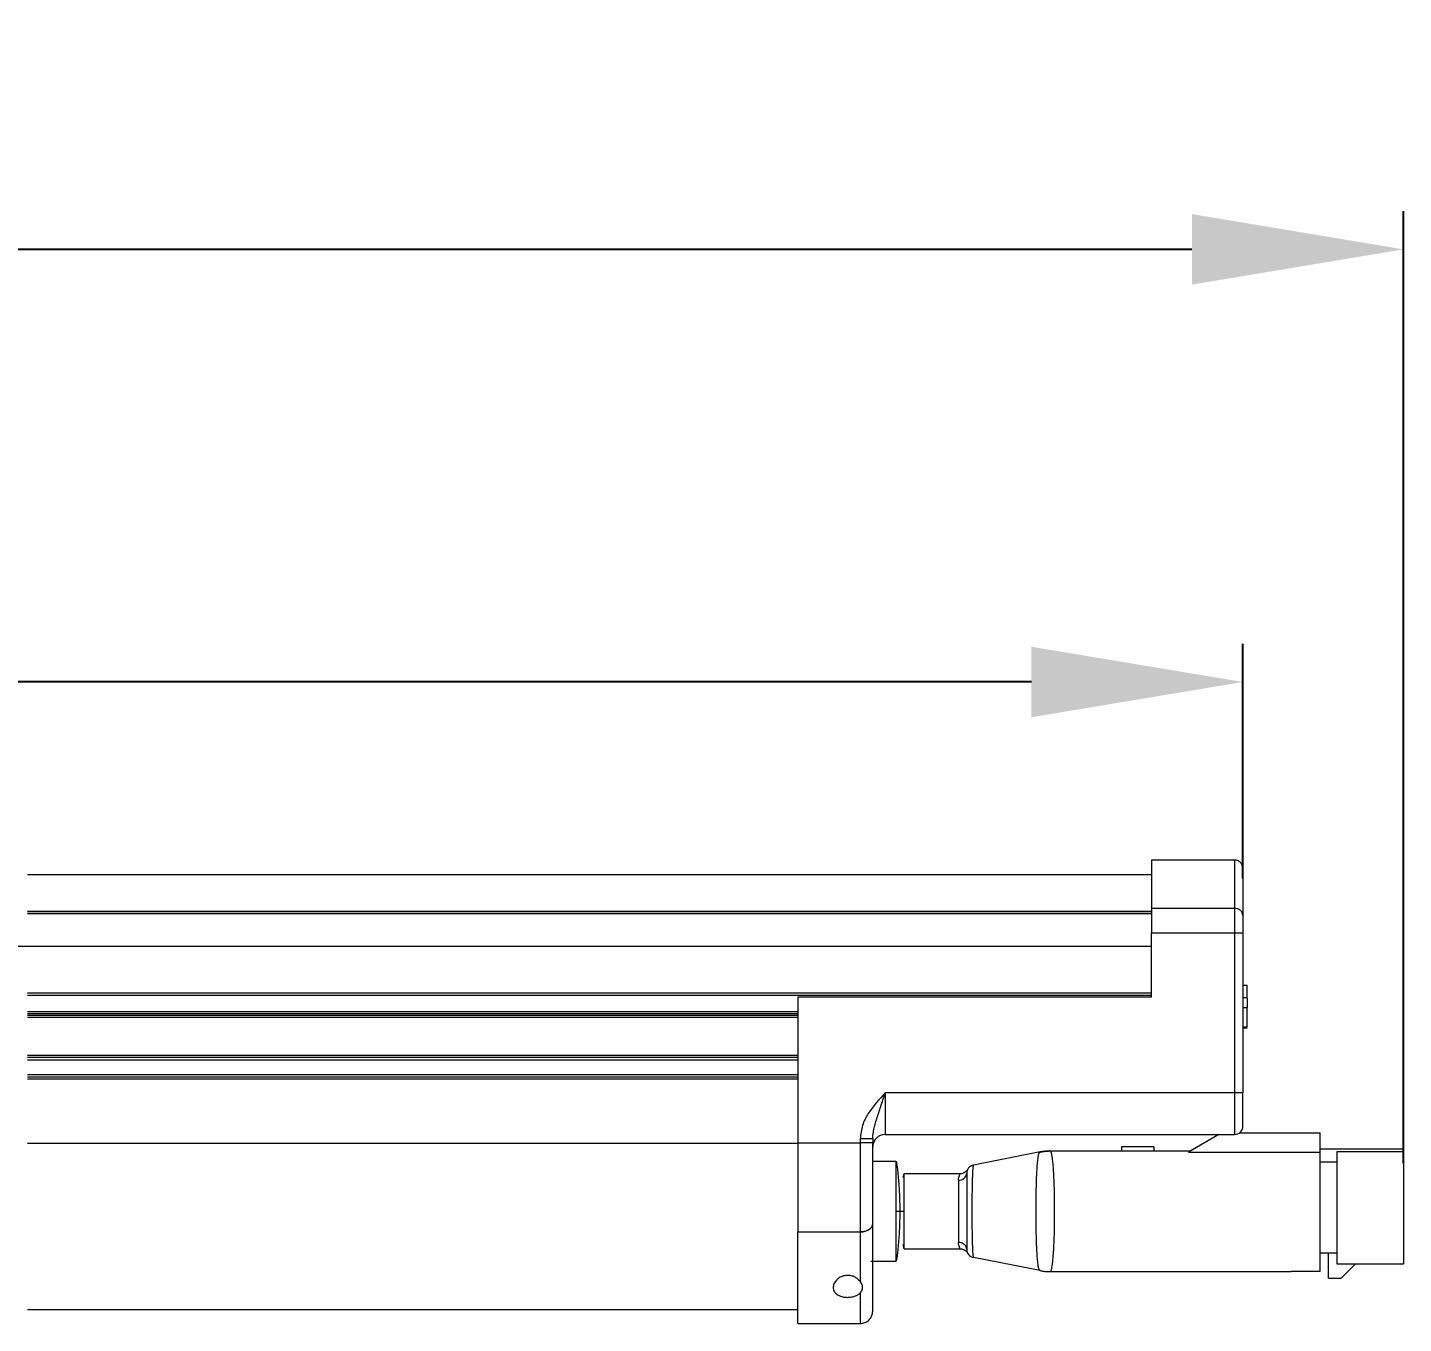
# Model space of a CAD drawing. Header units: inches. Extents: x 0.2 to 60.6, y -2.3 to 18.9.
# Drawn here: x 42.31 to 48.82, y 12.82 to 18.94 of the extents above; entities that cross this region are included whole.
import ezdxf

# ---------------------------------------------------------------- set-up
doc = ezdxf.new("R2010")
doc.units = ezdxf.units.IN
doc.header["$MEASUREMENT"] = 0
doc.layers.add('Dim', color=1, linetype='Continuous')
doc.styles.get("Standard").update_dxf_attribs({"font": 'Arial.ttf'})
doc.dimstyles.new('Big 1IN', dxfattribs={"dimtxt": 0.4, "dimasz": 1, "dimexe": 0.18, "dimexo": 0.0625, "dimgap": 0.09, "dimtad": 0, "dimtih": 1, "dimtoh": 1, "dimdec": 5, "dimzin": 0, "dimdsep": 46, "dimlunit": 4, "dimtxsty": 'Standard', "dimcen": 0.5, "dimadec": 0, "dimazin": 0, "dimtfac": 1, "dimtdec": 5, "dimtofl": 0, "dimtmove": 0, "dimatfit": 3, "dimfxl": 1, "dimtolj": 1, "dimtzin": 0, "dimarcsym": 0})

# ---------------------------------------------------------------- blocks, each defined once
blk = doc.blocks.new('*D9')
at = {"layer": 'Defpoints', "color": 0, "transparency": 16777216}
for p in [(48.0597, 15.8495), (0.775, 14.8571), (48.0597, 14.8571)]:
    blk.add_point(p, dxfattribs=at)
at = {"layer": 'Dim', "color": 0, "lineweight": -2, "transparency": 16777216}
for p, q in [((0.775, 14.9196), (0.775, 16.0295)), ((48.0597, 14.9196), (48.0597, 16.0295)), ((1.775, 15.8495), (22.6575, 15.8495)), ((47.0597, 15.8495), (26.1772, 15.8495))]:
    blk.add_line(p, q, dxfattribs=at)
at = {"layer": 'Dim', "color": 0, "transparency": 16777216}
for points in [[(1.775, 16.0161), (1.775, 15.6828), (0.775, 15.8495)], [(47.0597, 16.0161), (47.0597, 15.6828), (48.0597, 15.8495)]]:
    blk.add_solid(points, dxfattribs=at)
at = {"layer": 'Dim', "color": 0, "transparency": 16777216, "char_height": 0.4, "attachment_point": 5}
for s, insert in [('\\A1;3\'-11{\\H1x;\\S9/32;}"', (24.4173, 16.4127)), ('\\A1;[1201.03 mm]', (24.4173, 15.5049))]:
    blk.add_mtext(s, dxfattribs=dict(at, insert=insert))
blk = doc.blocks.new('*D10')
at = {"layer": 'Defpoints', "color": 0, "transparency": 16777216}
for p in [(48.8189, 17.8956), (0.2146, 13.5121), (48.8189, 13.5121)]:
    blk.add_point(p, dxfattribs=at)
at = {"layer": 'Dim', "color": 0, "lineweight": -2, "transparency": 16777216}
for p, q in [((0.2146, 13.5746), (0.2146, 18.0756)), ((48.8189, 13.5746), (48.8189, 18.0756)), ((1.2146, 17.8956), (22.7569, 17.8956)), ((47.8189, 17.8956), (26.2766, 17.8956))]:
    blk.add_line(p, q, dxfattribs=at)
at = {"layer": 'Dim', "color": 0, "transparency": 16777216}
for points in [[(1.2146, 18.0623), (1.2146, 17.729), (0.2146, 17.8956)], [(47.8189, 18.0623), (47.8189, 17.729), (48.8189, 17.8956)]]:
    blk.add_solid(points, dxfattribs=at)
at = {"layer": 'Dim', "color": 0, "transparency": 16777216, "char_height": 0.4, "attachment_point": 5}
for s, insert in [('\\A1;4\'-0{\\H1x;\\S19/32;}"', (24.5168, 18.4589)), ('\\A1;[1234.55 mm]', (24.5168, 17.5511))]:
    blk.add_mtext(s, dxfattribs=dict(at, insert=insert))

msp = doc.modelspace()

# ---------------------------------------------------------------- linework, layer by layer
at = {"color": 7, "linetype": 'Continuous', "lineweight": 15}
for p, q in [((48.020331, 15.007625), (47.626948, 15.007625)), ((47.626948, 15.007625), (47.626948, 14.779188)), ((47.626948, 14.936816), (42.312665, 14.936816)), ((47.626948, 14.779188), (48.020331, 14.779188)), ((47.626948, 14.779188), (47.626948, 14.662777)), ((48.020331, 14.779188), (48.020331, 14.662777)), ((47.626948, 14.754867), (42.312665, 14.754867)), ((47.626948, 14.359416), (47.626948, 14.662777)), ((47.626948, 14.662777), (48.020331, 14.662777)), ((48.020331, 14.662777), (48.020331, 13.906151)), ((48.020331, 14.662777), (48.05967, 14.662777)), ((48.05967, 14.662777), (48.05967, 13.906151)), ((48.079339, 14.41336), (48.05967, 14.41336)), ((48.079339, 14.360944), (48.079339, 14.41336)), ((47.626948, 14.366016), (42.312665, 14.366016)), ((45.955068, 14.359416), (45.955068, 13.669246)), ((47.626948, 14.359416), (45.955068, 14.359416)), ((48.079339, 14.35618), (48.05967, 14.35618)), ((48.079339, 14.35614), (48.05967, 14.35614)), ((43.162044, 14.279472), (42.312665, 14.279472)), ((43.162044, 14.271604), (42.312665, 14.271604)), ((45.955068, 14.279472), (43.162044, 14.279472)), ((45.955068, 14.271604), (43.162044, 14.271604)), ((48.05967, 14.309676), (48.079339, 14.309676)), ((48.079339, 14.216426), (48.079339, 14.309676)), ((48.079339, 14.216426), (48.05967, 14.216426)), ((48.05967, 14.213837), (48.079339, 14.213837)), ((42.312665, 14.074912), (43.162044, 14.074912)), ((43.162044, 14.074912), (45.955068, 14.074912)), ((43.162044, 13.9805), (42.312665, 13.9805)), ((45.955068, 13.9805), (43.162044, 13.9805)), ((46.36812, 13.906151), (46.36812, 13.709459)), ((48.020331, 13.906151), (46.36812, 13.906151)), ((48.020331, 13.906151), (48.020331, 13.709459)), ((48.05967, 13.906151), (48.020331, 13.906151)), ((45.955068, 13.669246), (46.250105, 13.669246)), ((45.955068, 13.669246), (45.955068, 13.248508)), ((46.250105, 13.690686), (46.309113, 13.690686)), ((46.250105, 13.690686), (46.250105, 13.669246)), ((46.309113, 13.669246), (46.250105, 13.669246)), ((46.250105, 13.669246), (46.250105, 13.248508)), ((46.309113, 13.690686), (46.309113, 13.669246)), ((46.36812, 13.709459), (48.020331, 13.709459)), ((47.946485, 13.709459), (47.802127, 13.626113)), ((48.044839, 13.718026), (48.425516, 13.718026)), ((48.425516, 13.626113), (48.425516, 13.718026)), ((47.100428, 13.62703), (46.78537, 13.564958)), ((47.147424, 13.631481), (47.811425, 13.631481)), ((47.486095, 13.651151), (47.486095, 13.631481)), ((47.638749, 13.651151), (47.486095, 13.651151)), ((47.638749, 13.651151), (47.638749, 13.631481)), ((47.802127, 13.626113), (48.425516, 13.626113)), ((48.8189, 13.639349), (48.425516, 13.639349)), ((48.425516, 13.063801), (48.425516, 13.626113)), ((48.504193, 13.629515), (48.8189, 13.629515)), ((48.504193, 13.629515), (48.504193, 13.098447)), ((48.8189, 13.639349), (48.8189, 13.629515)), ((48.8189, 13.629515), (48.8189, 13.098447)), ((46.41926, 13.582308), (46.309113, 13.582308)), ((46.41926, 13.582308), (46.41926, 13.570682)), ((48.425516, 13.580342), (48.504193, 13.580342)), ((46.454478, 13.516031), (46.451359, 13.503693)), ((46.723237, 13.523301), (46.458599, 13.523301)), ((46.714298, 13.493619), (46.714298, 13.198938)), ((45.955068, 13.248508), (46.250105, 13.248508)), ((45.955068, 12.815604), (45.955068, 13.248508)), ((46.250105, 13.248508), (46.250105, 13.013768)), ((46.458599, 13.169256), (46.723237, 13.169256)), ((48.504193, 13.14762), (48.425516, 13.14762)), ((48.464855, 13.029605), (48.464855, 13.14762)), ((46.300774, 13.110248), (46.41926, 13.110248)), ((46.41926, 13.120391), (46.41926, 13.110248)), ((47.100428, 13.065527), (46.78537, 13.127599)), ((46.78537, 13.127599), (46.78537, 13.127599)), ((48.504193, 13.098447), (48.8189, 13.098447)), ((48.523862, 13.029605), (48.592704, 13.098447)), ((47.147424, 13.061075), (48.287832, 13.061075)), ((48.287832, 13.063801), (48.425516, 13.063801)), ((48.287832, 13.063801), (48.287832, 13.061075)), ((48.464855, 13.029605), (48.523862, 13.029605)), ((42.312665, 12.881212), (43.88587, 12.881212)), ((43.88587, 12.881212), (45.955068, 12.881212)), ((45.955068, 12.815604), (46.250105, 12.815604))]:
    msp.add_line(p, q, dxfattribs=at)
at = {"color": 8, "linetype": 'Continuous', "lineweight": 15}
for p, q in [((48.020331, 15.007625), (48.020331, 14.779188)), ((47.626948, 14.764743), (42.312665, 14.764743)), ((42.312665, 14.75399), (47.626948, 14.75399)), ((42.312665, 14.598448), (1.207688, 14.598448)), ((47.626948, 14.598448), (42.312665, 14.598448)), ((47.626948, 14.377817), (42.312665, 14.377817)), ((42.312665, 14.291273), (43.162044, 14.291273)), ((42.312665, 14.263736), (43.162044, 14.263736)), ((43.162044, 14.291273), (45.955068, 14.291273)), ((43.162044, 14.263736), (45.955068, 14.263736)), ((43.162044, 14.08278), (42.312665, 14.08278)), ((42.312665, 14.063111), (43.162044, 14.063111)), ((45.955068, 14.08278), (43.162044, 14.08278)), ((43.162044, 14.063111), (45.955068, 14.063111)), ((43.162044, 13.992302), (42.312665, 13.992302)), ((45.955068, 13.992302), (43.162044, 13.992302)), ((42.312665, 13.972632), (43.162044, 13.972632)), ((43.162044, 13.972632), (45.955068, 13.972632)), ((42.312665, 13.667979), (43.162044, 13.667979)), ((43.162044, 13.667979), (45.955068, 13.667979)), ((46.41926, 13.570682), (46.41926, 13.346278)), ((46.458599, 13.346278), (46.458599, 13.523301)), ((46.41926, 13.346278), (46.41926, 13.120391)), ((46.458599, 13.169256), (46.458599, 13.346278)), ((46.250105, 12.960595), (46.250105, 12.815604))]:
    msp.add_line(p, q, dxfattribs=at)
at = {"color": 7, "linetype": 'Continuous', "lineweight": 15}
for centre, radius, start, end in [((48.020331, 13.748797), 0.039338, 270, 360), ((46.36812, 13.650451), 0.059008, 90, 180), ((46.792975, 13.526361), 0.039338, 101.1455598, 180), ((46.717319, 13.529991), 0.036498, 265.2512773, 354.2917296), ((46.792975, 13.166195), 0.039338, 180, 258.8544402), ((47.147509, 13.247232), 0.186157, 254.0293046, 269.9735563)]:
    msp.add_arc(centre, radius, start, end, dxfattribs=at)
for points, knots in [([(48.05967, 14.968286), (48.059144, 14.973235), (48.058336, 14.980847), (48.05343, 14.990006), (48.048353, 14.996308), (48.042051, 15.001385), (48.032893, 15.006291), (48.02528, 15.007099), (48.020331, 15.007625)], [0, 0, 0, 0, 0.23945684, 0.36836066, 0.5, 0.63163934, 0.76054316, 1, 1, 1, 1]), ([(48.05967, 14.968286), (48.05967, 14.96542), (48.05967, 14.959716), (48.05967, 14.91365), (48.05967, 14.844934), (48.05967, 14.7786), (48.05967, 14.745928)], [0, 0, 0, 0, 0.2563705, 0.51009936, 0.75870457, 1, 1, 1, 1]), ([(48.05967, 14.745928), (48.058976, 14.750641), (48.057533, 14.760449), (48.046892, 14.771605), (48.033658, 14.778099), (48.024657, 14.778834), (48.020331, 14.779188)], [0, 0, 0, 0, 0.27026133, 0.56242939, 0.78973642, 1, 1, 1, 1]), ([(48.05967, 14.745928), (48.05967, 14.741095), (48.05967, 14.731272), (48.05967, 14.710706), (48.05967, 14.687427), (48.05967, 14.670906), (48.05967, 14.662777)], [0, 0, 0, 0, 0.24599279, 0.5, 0.75400721, 1, 1, 1, 1]), ([(48.079339, 14.35614), (48.079339, 14.355646), (48.079339, 14.354735), (48.079339, 14.34611), (48.079339, 14.333929), (48.079339, 14.320923), (48.079339, 14.312749), (48.079339, 14.309676)], [0, 0, 0, 0, 0.25452816, 0.46905916, 0.68460944, 0.88142022, 1, 1, 1, 1]), ([(46.36812, 13.906151), (46.339699, 13.875192), (46.297134, 13.828827), (46.257093, 13.753544), (46.252437, 13.711656), (46.250105, 13.690686)], [0, 0, 0, 0, 0.50086907, 0.7501212, 1, 1, 1, 1]), ([(46.309113, 13.690686), (46.310442, 13.705268), (46.313327, 13.736938), (46.328949, 13.785894), (46.347482, 13.842737), (46.361061, 13.884459), (46.36812, 13.906151)], [0, 0, 0, 0, 0.20075979, 0.43598055, 0.70675994, 1, 1, 1, 1]), ([(48.05967, 13.748797), (48.05967, 13.750899), (48.05967, 13.754133), (48.05967, 13.773754), (48.05967, 13.794062), (48.05967, 13.819271), (48.05967, 13.855906), (48.05967, 13.886356), (48.05967, 13.906151)], [0, 0, 0, 0, 0.23945684, 0.36836066, 0.5, 0.63163934, 0.76054316, 1, 1, 1, 1]), ([(46.309113, 13.287128), (46.309113, 13.316738), (46.309113, 13.376177), (46.309113, 13.471652), (46.309113, 13.569765), (46.309113, 13.636179), (46.309113, 13.669246)], [0, 0, 0, 0, 0.24921342, 0.50026633, 0.75118451, 1, 1, 1, 1]), ([(47.096289, 13.624296), (47.094917, 13.62095), (47.092148, 13.614199), (47.088191, 13.591826), (47.0857, 13.562333), (47.083243, 13.526856), (47.081929, 13.486088), (47.080653, 13.441973), (47.080201, 13.394968), (47.079856, 13.346849), (47.080192, 13.298681), (47.080635, 13.251556), (47.081904, 13.207269), (47.083216, 13.166302), (47.085668, 13.130602), (47.088165, 13.100952), (47.092127, 13.078425), (47.094906, 13.071638), (47.096289, 13.06826)], [0, 0, 0, 0, 0.06610149, 0.13338047, 0.19528255, 0.25853865, 0.31830733, 0.3797594, 0.43904212, 0.49930905, 0.55953225, 0.61893741, 0.68058793, 0.74044328, 0.80393356, 0.86619125, 0.93341537, 1, 1, 1, 1]), ([(47.096289, 13.624296), (47.104713, 13.626388), (47.121561, 13.630573), (47.138803, 13.631179), (47.147424, 13.631481)], [0, 0, 0, 0, 0.49999943, 1, 1, 1, 1]), ([(47.096289, 13.624296), (47.096741, 13.624902), (47.097729, 13.626225), (47.099479, 13.626747), (47.100428, 13.62703)], [0, 0, 0, 0, 0.45791706, 1, 1, 1, 1]), ([(47.147424, 13.631481), (47.146618, 13.63148), (47.144988, 13.631477), (47.136174, 13.631411), (47.122689, 13.630705), (47.108141, 13.628303), (47.100428, 13.62703)], [0, 0, 0, 0, 0.03375663, 0.06834242, 0.50605899, 1, 1, 1, 1]), ([(47.169511, 13.346278), (47.16946, 13.365054), (47.169358, 13.402498), (47.168153, 13.456505), (47.166392, 13.506131), (47.164146, 13.544609), (47.161667, 13.573565), (47.159339, 13.594246), (47.156779, 13.610175), (47.153824, 13.622245), (47.150833, 13.630042), (47.14851, 13.631023), (47.147424, 13.631481)], [0, 0, 0, 0, 0.12547465, 0.25023133, 0.37555994, 0.50021635, 0.58201911, 0.66940582, 0.74997276, 0.82433544, 0.91781168, 1, 1, 1, 1]), ([(46.423858, 13.56877), (46.423517, 13.570895), (46.421907, 13.580907), (46.420426, 13.581691), (46.41926, 13.582308)], [0, 0, 0, 0, 0.21216397, 1, 1, 1, 1]), ([(46.438929, 13.346278), (46.43861, 13.367297), (46.437875, 13.415683), (46.433892, 13.477226), (46.429946, 13.523942), (46.426744, 13.553661), (46.424733, 13.564192), (46.423858, 13.56877)], [0, 0, 0, 0, 0.21825558, 0.50244895, 0.67193117, 0.85737162, 1, 1, 1, 1]), ([(46.758068, 13.5445), (46.756207, 13.541509), (46.752412, 13.535411), (46.743814, 13.528632), (46.733834, 13.524128), (46.726674, 13.523573), (46.723161, 13.523301)], [0, 0, 0, 0, 0.24528754, 0.50000024, 0.75471282, 1, 1, 1, 1]), ([(46.78537, 13.564958), (46.784851, 13.564012), (46.783817, 13.562129), (46.781898, 13.544398), (46.779889, 13.503576), (46.778387, 13.430876), (46.777882, 13.346069), (46.778392, 13.261132), (46.7799, 13.189227), (46.782298, 13.138144), (46.784344, 13.13112), (46.78537, 13.127599)], [0, 0, 0, 0, 0.06350643, 0.12643048, 0.25169505, 0.3763897, 0.50067007, 0.62489548, 0.74944033, 0.87441388, 1, 1, 1, 1]), ([(46.458599, 13.523301), (46.457432, 13.523009), (46.456096, 13.522674), (46.454659, 13.516774), (46.454478, 13.516031)], [0, 0, 0, 0, 0.87401277, 1, 1, 1, 1]), ([(46.753636, 13.526361), (46.753636, 13.524472), (46.753636, 13.521632), (46.753636, 13.49902), (46.753636, 13.476629), (46.753636, 13.44876), (46.753636, 13.406434), (46.753636, 13.346067), (46.753636, 13.285737), (46.753636, 13.243506), (46.753636, 13.215683), (46.753636, 13.193391), (46.753636, 13.170895), (46.753636, 13.168075), (46.753636, 13.166195)], [0, 0, 0, 0, 0.12492858, 0.18772747, 0.25032831, 0.31295179, 0.37574199, 0.50037866, 0.62494522, 0.68769852, 0.75016388, 0.81295068, 0.87532266, 1, 1, 1, 1]), ([(46.41926, 13.346278), (46.422048, 13.346278), (46.427848, 13.346278), (46.434445, 13.346278), (46.438285, 13.346278), (46.43872, 13.346278), (46.438929, 13.346278)], [0, 0, 0, 0, 0.27026133, 0.56242939, 0.78973642, 1, 1, 1, 1]), ([(46.423541, 13.121932), (46.42452, 13.127022), (46.426635, 13.13802), (46.429946, 13.168578), (46.433893, 13.215347), (46.437875, 13.27687), (46.43861, 13.325259), (46.438929, 13.346278)], [0, 0, 0, 0, 0.15705581, 0.33937576, 0.50600602, 0.78541712, 1, 1, 1, 1]), ([(46.438929, 13.346278), (46.439276, 13.346278), (46.439998, 13.346278), (46.445318, 13.346278), (46.451935, 13.346278), (46.456436, 13.346278), (46.458599, 13.346278)], [0, 0, 0, 0, 0.27026133, 0.56242939, 0.78973642, 1, 1, 1, 1]), ([(47.147424, 13.061075), (47.148516, 13.061539), (47.150847, 13.062527), (47.153839, 13.070363), (47.157316, 13.084595), (47.160615, 13.107509), (47.16384, 13.142929), (47.166392, 13.186387), (47.168153, 13.235994), (47.16936, 13.290252), (47.169461, 13.327603), (47.169511, 13.346278)], [0, 0, 0, 0, 0.08263026, 0.17633441, 0.2502816, 0.37509005, 0.50045411, 0.62272243, 0.7503316, 0.87516374, 1, 1, 1, 1]), ([(46.250105, 13.248508), (46.256656, 13.248924), (46.269755, 13.249756), (46.287242, 13.256235), (46.300584, 13.2658), (46.30799, 13.276691), (46.308782, 13.284057), (46.309113, 13.287128)], [0, 0, 0, 0, 0.21003317, 0.42001476, 0.63148429, 0.84633667, 1, 1, 1, 1]), ([(46.309113, 13.287128), (46.308444, 13.282724), (46.307107, 13.273913), (46.296642, 13.262201), (46.281295, 13.253483), (46.264768, 13.249092), (46.254114, 13.248667), (46.250105, 13.248508)], [0, 0, 0, 0, 0.21974889, 0.43957689, 0.65717926, 0.87098734, 1, 1, 1, 1]), ([(46.309113, 12.874611), (46.309113, 12.876282), (46.309113, 12.879606), (46.309113, 12.905994), (46.309113, 12.946348), (46.309113, 12.999848), (46.309113, 13.063227), (46.309113, 13.133763), (46.309113, 13.208109), (46.309113, 13.261323), (46.309113, 13.287128)], [0, 0, 0, 0, 0.13817372, 0.27485819, 0.4086582, 0.53835225, 0.66294745, 0.78170537, 0.89414087, 1, 1, 1, 1]), ([(46.451359, 13.188863), (46.452373, 13.184921), (46.453592, 13.180188), (46.456074, 13.16992), (46.457431, 13.169563), (46.458599, 13.169256)], [0, 0, 0, 0, 0.4110303, 0.49354662, 1, 1, 1, 1]), ([(46.753636, 13.166195), (46.753111, 13.170314), (46.752302, 13.17665), (46.747397, 13.184273), (46.74232, 13.189519), (46.736018, 13.193745), (46.726859, 13.197828), (46.719247, 13.1985), (46.714298, 13.198938)], [0, 0, 0, 0, 0.23945684, 0.36836066, 0.5, 0.63163934, 0.76054316, 1, 1, 1, 1]), ([(46.723161, 13.169256), (46.726674, 13.168983), (46.733834, 13.168429), (46.743814, 13.163925), (46.752412, 13.157146), (46.756207, 13.151048), (46.758068, 13.148056)], [0, 0, 0, 0, 0.24528718, 0.49999976, 0.75471246, 1, 1, 1, 1]), ([(46.41926, 13.110248), (46.420425, 13.110731), (46.421805, 13.111303), (46.423306, 13.120494), (46.423541, 13.121932)], [0, 0, 0, 0, 0.84352932, 1, 1, 1, 1]), ([(46.250105, 13.013768), (46.245245, 13.019357), (46.23675, 13.029126), (46.217978, 13.03895), (46.199275, 13.043451), (46.180969, 13.043148), (46.162555, 13.038305), (46.144281, 13.028052), (46.129461, 13.012214), (46.123128, 12.997109), (46.121555, 12.981275), (46.125663, 12.966558), (46.140228, 12.951827), (46.160531, 12.942589), (46.183766, 12.938791), (46.205398, 12.939566), (46.224377, 12.94389), (46.239941, 12.950995), (46.246788, 12.957462), (46.250105, 12.960595)], [0, 0, 0, 0, 0.07435963, 0.12998326, 0.17610736, 0.22238544, 0.26553398, 0.32357712, 0.3998125, 0.47760183, 0.51010696, 0.59841365, 0.66734738, 0.73670104, 0.79571246, 0.84750388, 0.89765667, 0.95042145, 1, 1, 1, 1]), ([(46.250105, 13.013768), (46.253602, 13.007992), (46.258985, 12.9991), (46.260569, 12.984104), (46.258126, 12.971389), (46.252159, 12.963359), (46.250105, 12.960595)], [0, 0, 0, 0, 0.3264297, 0.50246915, 0.82874919, 1, 1, 1, 1]), ([(47.100428, 13.065527), (47.099474, 13.065812), (47.097724, 13.066334), (47.096738, 13.067658), (47.096289, 13.06826)], [0, 0, 0, 0, 0.54505525, 1, 1, 1, 1]), ([(47.100428, 13.065527), (47.108021, 13.064248), (47.119412, 13.062328), (47.132505, 13.061407), (47.139694, 13.061149), (47.142567, 13.061098), (47.144984, 13.06108), (47.146619, 13.061077), (47.147424, 13.061075)], [0, 0, 0, 0, 0.49355714, 0.74041817, 0.86381773, 0.93110529, 0.96613345, 1, 1, 1, 1]), ([(46.250105, 12.815604), (46.257528, 12.816392), (46.268947, 12.817605), (46.282685, 12.824963), (46.292138, 12.832578), (46.299754, 12.842032), (46.307112, 12.85577), (46.308325, 12.867189), (46.309113, 12.874611)], [0, 0, 0, 0, 0.23945684, 0.36836066, 0.5, 0.63163934, 0.76054316, 1, 1, 1, 1])]:
    msp.add_open_spline(points, degree=3, knots=knots, dxfattribs=at)
at = {"color": 8, "linetype": 'Continuous', "lineweight": 15}
for points, knots in [([(46.714298, 13.493619), (46.715568, 13.501644), (46.718107, 13.517676), (46.724516, 13.525815), (46.723157, 13.523293), (46.723155, 13.523289)], [0, 0, 0, 0, 0.50019396, 0.99921123, 1, 1, 1, 1]), ([(46.723155, 13.169268), (46.72186, 13.170578), (46.719264, 13.173205), (46.715956, 13.190344), (46.714298, 13.198938)], [0, 0, 0, 0, 0.49862018, 1, 1, 1, 1])]:
    msp.add_open_spline(points, degree=3, knots=knots, dxfattribs=at)

# ---------------------------------------------------------------- dimensions: what is measured, and where the dimension line sits
at = {"layer": 'Dim'}
dim = msp.add_linear_dim(base=(48.8189, 17.895639), p1=(0.214639, 13.512111), p2=(48.8189, 13.512111), dimstyle='Big 1IN', override={"dimpost": '\\X'}, dxfattribs=at)
dim.commit()
dim.dimension.update_dxf_attribs({"geometry": '*D10', "text_midpoint": (24.516769, 17.895639), "dimtype": 160})
dim = msp.add_linear_dim(base=(48.05967, 15.849473), p1=(0.774966, 14.857107), p2=(48.05967, 14.857107), dimstyle='Big 1IN', override={"dimpost": '\\X'}, dxfattribs=at)
dim.commit()
dim.dimension.update_dxf_attribs({"geometry": '*D9', "text_midpoint": (24.417318, 15.849473)})

doc.saveas('drawing.dxf')
